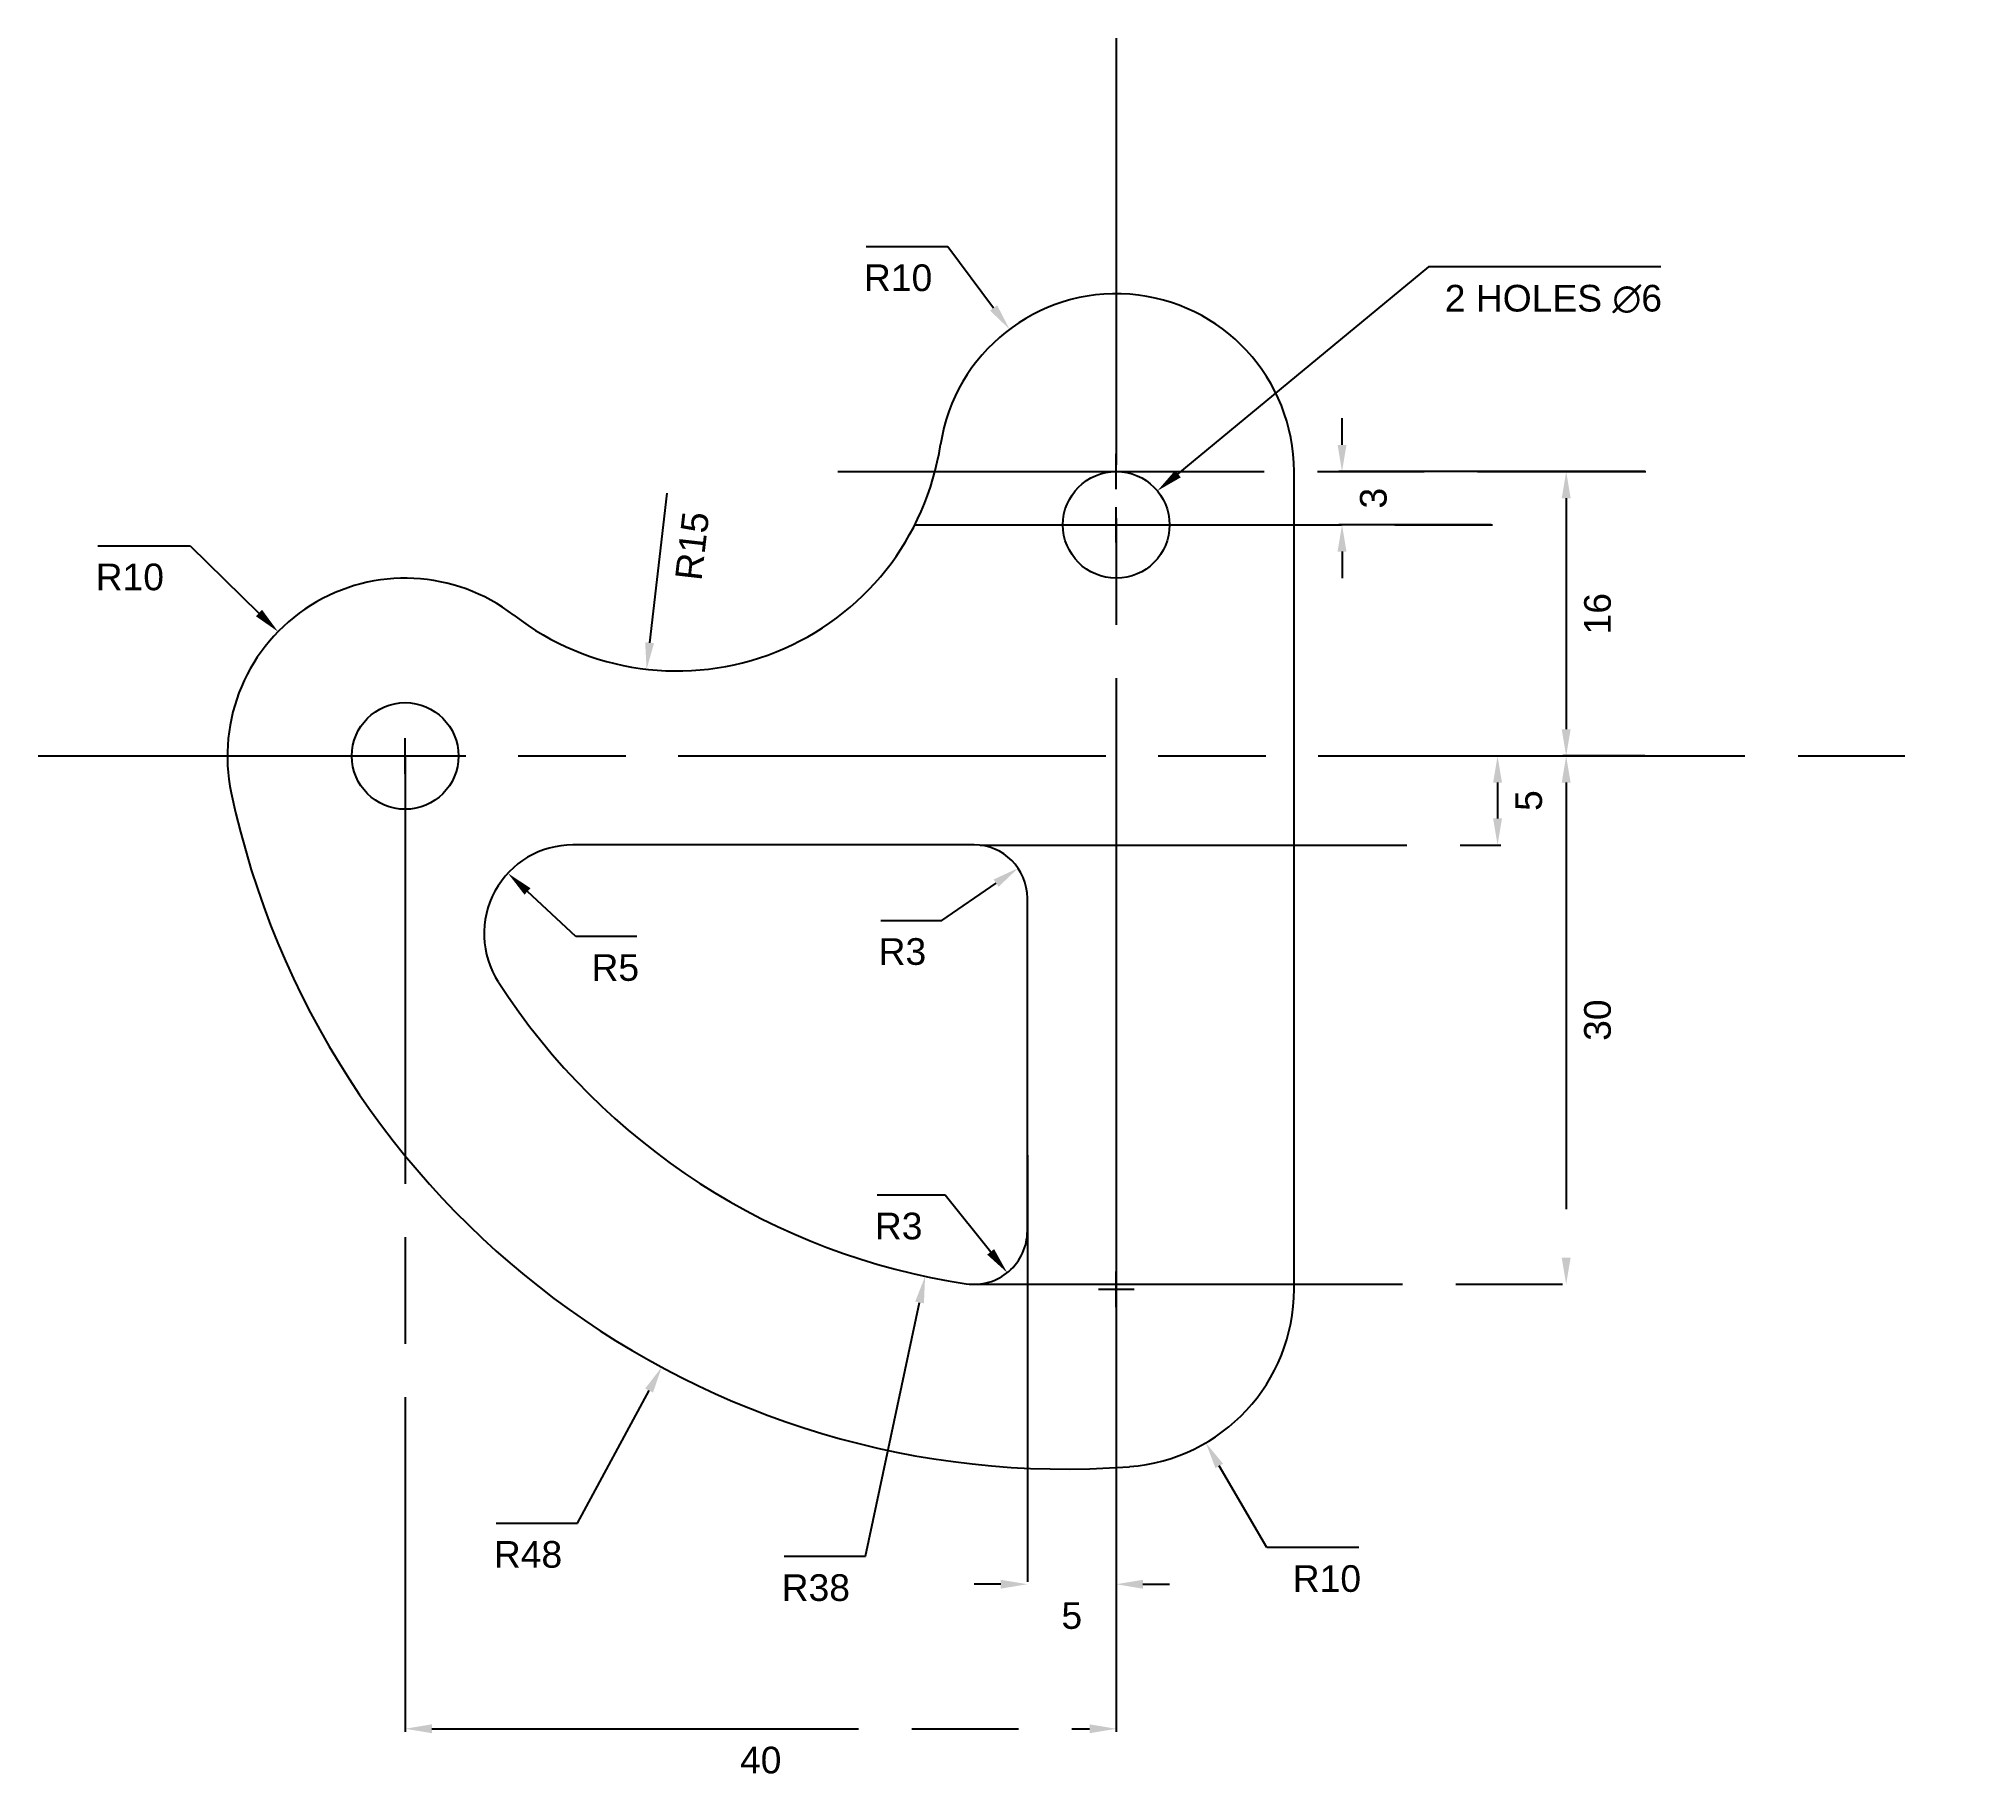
# Model space of a CAD drawing. Header units: millimetres. Extents: x 9 to 117, y 3 to 100.
import ezdxf

# ---------------------------------------------------------------- set-up
doc = ezdxf.new("R2010")
doc.units = ezdxf.units.MM
doc.header["$MEASUREMENT"] = 0
doc.linetypes.add('ACAD_ISO08W100', pattern=[36, 24, -3, 6, -3])
doc.styles.get("Standard").update_dxf_attribs({"font": 'arial.ttf'})
doc.dimstyles.get("Standard").update_dxf_attribs({"dimtxt": 1.5, "dimasz": 1.5, "dimexe": 0.18, "dimexo": 0.0625, "dimgap": 1, "dimtad": 4, "dimtoh": 1, "dimdec": 0, "dimzin": 4, "dimdsep": 46, "dimtxsty": 'Standard', "dimcen": 1, "dimadec": 0, "dimazin": 0, "dimtfac": 1, "dimtdec": 0, "dimtofl": 0, "dimtmove": 0, "dimatfit": 3, "dimfxl": 1, "dimtolj": 1, "dimtzin": 0, "dimarcsym": 0})
doc.dimstyles.new('Standard 2', dxfattribs={"dimtxt": 1.5, "dimasz": 1.5, "dimexe": 0.18, "dimexo": 0.0625, "dimgap": 1, "dimtad": 4, "dimtoh": 1, "dimdec": 0, "dimzin": 4, "dimdsep": 46, "dimtxsty": 'Standard', "dimcen": 0, "dimadec": 0, "dimazin": 0, "dimtfac": 1, "dimtdec": 0, "dimtofl": 0, "dimtmove": 0, "dimatfit": 3, "dimfxl": 1, "dimtolj": 1, "dimtzin": 0, "dimarcsym": 0})

# ---------------------------------------------------------------- blocks, each defined once
blk = doc.blocks.new('*D1')
at = {"color": 0, "linetype": 'ACAD_ISO08W100', "lineweight": -2, "transparency": 16777216}
for p, q in [((12.72, 71.82), (17.9, 71.82)), ((17.9, 71.82), (21.77, 68.04)), ((30, 59), (30, 61)), ((29, 60), (31, 60))]:
    blk.add_line(p, q, dxfattribs=at)
at = {"color": 0, "linetype": 'ACAD_ISO08W100', "transparency": 16777216}
blk.add_solid([(21.95, 68.22), (21.6, 67.86), (22.85, 66.99)], dxfattribs=at)
at = {"layer": 'Defpoints', "color": 0, "linetype": 'ACAD_ISO08W100', "transparency": 16777216}
for p in [(22.85, 66.99), (30, 60)]:
    blk.add_point(p, dxfattribs=at)
at = {"color": 0, "linetype": 'ACAD_ISO08W100', "transparency": 16777216, "insert": (14.51, 70.06), "char_height": 1.5, "attachment_point": 5}
blk.add_mtext('\\A1;R10', dxfattribs=at)
blk = doc.blocks.new('*D3')
at = {"color": 0, "linetype": 'ACAD_ISO08W100', "lineweight": -2, "transparency": 16777216}
blk.add_line((44.71, 74.79), (43.75, 66.37), dxfattribs=at)
at = {"color": 0, "linetype": 'ACAD_ISO08W100', "transparency": 16777216}
blk.add_solid([(43.5, 66.4), (44, 66.34), (43.58, 64.88)], dxfattribs=at)
at = {"layer": 'Defpoints', "color": 0, "linetype": 'ACAD_ISO08W100', "transparency": 16777216}
for p in [(45.29, 79.78), (43.58, 64.88)]:
    blk.add_point(p, dxfattribs=at)
at = {"color": 0, "linetype": 'ACAD_ISO08W100', "transparency": 16777216, "insert": (46.15, 71.81), "char_height": 1.5, "attachment_point": 5, "rotation": 83.4483}
blk.add_mtext('\\A1;R15', dxfattribs=at)
blk = doc.blocks.new('*D4')
at = {"color": 0, "linetype": 'ACAD_ISO08W100', "lineweight": -2, "transparency": 16777216}
for p, q in [((55.94, 88.65), (60.52, 88.65)), ((60.52, 88.65), (63.1, 85.2)), ((70, 75), (70, 77)), ((69, 76), (71, 76))]:
    blk.add_line(p, q, dxfattribs=at)
at = {"color": 0, "linetype": 'ACAD_ISO08W100', "transparency": 16777216}
blk.add_solid([(63.3, 85.35), (62.9, 85.05), (64, 84)], dxfattribs=at)
at = {"layer": 'Defpoints', "color": 0, "linetype": 'ACAD_ISO08W100', "transparency": 16777216}
for p in [(64, 84), (70, 76)]:
    blk.add_point(p, dxfattribs=at)
at = {"color": 0, "linetype": 'ACAD_ISO08W100', "transparency": 16777216, "insert": (57.73, 86.89), "char_height": 1.5, "attachment_point": 5}
blk.add_mtext('\\A1;R10', dxfattribs=at)
blk = doc.blocks.new('*D5')
at = {"color": 0, "linetype": 'ACAD_ISO08W100', "lineweight": -2, "transparency": 16777216}
for p, q in [((70, 29), (70, 31)), ((69, 30), (71, 30)), ((78.47, 15.48), (75.79, 20.07)), ((83.64, 15.48), (78.47, 15.48))]:
    blk.add_line(p, q, dxfattribs=at)
at = {"color": 0, "linetype": 'ACAD_ISO08W100', "transparency": 16777216}
blk.add_solid([(76.01, 20.19), (75.58, 19.94), (75.04, 21.36)], dxfattribs=at)
at = {"layer": 'Defpoints', "color": 0, "linetype": 'ACAD_ISO08W100', "transparency": 16777216}
for p in [(70, 30), (75.04, 21.36)]:
    blk.add_point(p, dxfattribs=at)
at = {"color": 0, "linetype": 'ACAD_ISO08W100', "transparency": 16777216, "insert": (81.85, 13.72), "char_height": 1.5, "attachment_point": 5}
blk.add_mtext('\\A1;R10', dxfattribs=at)
blk = doc.blocks.new('*D6')
at = {"color": 0, "linetype": 'ACAD_ISO08W100', "lineweight": -2, "transparency": 16777216}
for p, q in [((60.18, 50.75), (63.24, 52.85)), ((56.76, 50.75), (60.18, 50.75))]:
    blk.add_line(p, q, dxfattribs=at)
at = {"color": 0, "linetype": 'ACAD_ISO08W100', "transparency": 16777216}
blk.add_solid([(63.1, 53.05), (63.38, 52.64), (64.48, 53.69)], dxfattribs=at)
at = {"layer": 'Defpoints', "color": 0, "linetype": 'ACAD_ISO08W100', "transparency": 16777216}
for p in [(64.48, 53.69), (62, 52)]:
    blk.add_point(p, dxfattribs=at)
at = {"color": 0, "linetype": 'ACAD_ISO08W100', "transparency": 16777216, "insert": (57.97, 48.99), "char_height": 1.5, "attachment_point": 5}
blk.add_mtext('\\A1;R3', dxfattribs=at)
blk = doc.blocks.new('*D7')
at = {"color": 0, "linetype": 'ACAD_ISO08W100', "lineweight": -2, "transparency": 16777216}
for p, q in [((56.55, 35.32), (60.37, 35.32)), ((60.37, 35.32), (62.94, 32.11))]:
    blk.add_line(p, q, dxfattribs=at)
at = {"color": 0, "linetype": 'ACAD_ISO08W100', "transparency": 16777216}
blk.add_solid([(63.13, 32.26), (62.74, 31.95), (63.87, 30.93)], dxfattribs=at)
at = {"layer": 'Defpoints', "color": 0, "linetype": 'ACAD_ISO08W100', "transparency": 16777216}
for p in [(62, 33.28), (63.87, 30.93)]:
    blk.add_point(p, dxfattribs=at)
at = {"color": 0, "linetype": 'ACAD_ISO08W100', "transparency": 16777216, "insert": (57.76, 33.55), "char_height": 1.5, "attachment_point": 5}
blk.add_mtext('\\A1;R3', dxfattribs=at)
blk = doc.blocks.new('*D8')
at = {"color": 0, "linetype": 'ACAD_ISO08W100', "lineweight": -2, "transparency": 16777216}
for p, q in [((39.6, 49.85), (36.88, 52.38)), ((43.03, 49.85), (39.6, 49.85))]:
    blk.add_line(p, q, dxfattribs=at)
at = {"color": 0, "linetype": 'ACAD_ISO08W100', "transparency": 16777216}
blk.add_solid([(37.05, 52.56), (36.71, 52.2), (35.78, 53.4)], dxfattribs=at)
at = {"layer": 'Defpoints', "color": 0, "linetype": 'ACAD_ISO08W100', "transparency": 16777216}
for p in [(35.78, 53.4), (39.44, 50)]:
    blk.add_point(p, dxfattribs=at)
at = {"color": 0, "linetype": 'ACAD_ISO08W100', "transparency": 16777216, "insert": (41.82, 48.09), "char_height": 1.5, "attachment_point": 5}
blk.add_mtext('\\A1;R5', dxfattribs=at)
blk = doc.blocks.new('*D9')
at = {"color": 0, "linetype": 'ACAD_ISO08W100', "lineweight": -2, "transparency": 16777216}
for p, q in [((39.7, 16.84), (43.72, 24.3)), ((35.11, 16.84), (39.7, 16.84))]:
    blk.add_line(p, q, dxfattribs=at)
at = {"color": 0, "linetype": 'ACAD_ISO08W100', "transparency": 16777216}
blk.add_solid([(43.5, 24.42), (43.94, 24.19), (44.43, 25.62)], dxfattribs=at)
at = {"layer": 'Defpoints', "color": 0, "linetype": 'ACAD_ISO08W100', "transparency": 16777216}
for p in [(67.17, 67.89), (44.43, 25.62)]:
    blk.add_point(p, dxfattribs=at)
at = {"color": 0, "linetype": 'ACAD_ISO08W100', "transparency": 16777216, "insert": (36.91, 15.08), "char_height": 1.5, "attachment_point": 5}
blk.add_mtext('\\A1;R48', dxfattribs=at)
blk = doc.blocks.new('*D10')
at = {"color": 0, "linetype": 'ACAD_ISO08W100', "lineweight": -2, "transparency": 16777216}
for p, q in [((55.9, 14.98), (58.94, 29.26)), ((51.31, 14.98), (55.9, 14.98))]:
    blk.add_line(p, q, dxfattribs=at)
at = {"color": 0, "linetype": 'ACAD_ISO08W100', "transparency": 16777216}
blk.add_solid([(58.69, 29.31), (59.18, 29.21), (59.25, 30.73)], dxfattribs=at)
at = {"layer": 'Defpoints', "color": 0, "linetype": 'ACAD_ISO08W100', "transparency": 16777216}
for p in [(67.17, 67.89), (59.25, 30.73)]:
    blk.add_point(p, dxfattribs=at)
at = {"color": 0, "linetype": 'ACAD_ISO08W100', "transparency": 16777216, "insert": (53.1, 13.21), "char_height": 1.5, "attachment_point": 5}
blk.add_mtext('\\A1;R38', dxfattribs=at)
blk = doc.blocks.new('*D11')
at = {"color": 0, "linetype": 'ACAD_ISO08W100', "lineweight": -2, "transparency": 16777216}
for p, q in [((82.7, 77.5), (82.7, 79)), ((99.73, 76), (82.52, 76)), ((91.09, 73), (82.52, 73)), ((82.7, 71.5), (82.7, 70))]:
    blk.add_line(p, q, dxfattribs=at)
at = {"color": 0, "linetype": 'ACAD_ISO08W100', "transparency": 16777216}
for points in [[(82.45, 77.5), (82.95, 77.5), (82.7, 76)], [(82.45, 71.5), (82.95, 71.5), (82.7, 73)]]:
    blk.add_solid(points, dxfattribs=at)
at = {"layer": 'Defpoints', "color": 0, "linetype": 'ACAD_ISO08W100', "transparency": 16777216}
for p in [(99.79, 76), (82.7, 73), (91.16, 73)]:
    blk.add_point(p, dxfattribs=at)
at = {"color": 0, "linetype": 'ACAD_ISO08W100', "transparency": 16777216, "insert": (84.47, 74.5), "char_height": 1.5, "attachment_point": 5, "rotation": 90}
blk.add_mtext('\\A1;3', dxfattribs=at)
blk = doc.blocks.new('*D12')
at = {"color": 0, "linetype": 'ACAD_ISO08W100', "lineweight": -2, "transparency": 16777216}
for p, q in [((99.73, 76), (95.13, 76)), ((95.31, 74.5), (95.31, 61.5)), ((99.73, 60), (95.13, 60))]:
    blk.add_line(p, q, dxfattribs=at)
at = {"color": 0, "linetype": 'ACAD_ISO08W100', "transparency": 16777216}
for points in [[(95.06, 74.5), (95.56, 74.5), (95.31, 76)], [(95.06, 61.5), (95.56, 61.5), (95.31, 60)]]:
    blk.add_solid(points, dxfattribs=at)
at = {"layer": 'Defpoints', "color": 0, "linetype": 'ACAD_ISO08W100', "transparency": 16777216}
for p in [(99.79, 76), (95.31, 60), (99.79, 60)]:
    blk.add_point(p, dxfattribs=at)
at = {"color": 0, "linetype": 'ACAD_ISO08W100', "transparency": 16777216, "insert": (97.08, 68), "char_height": 1.5, "attachment_point": 5, "rotation": 90}
blk.add_mtext('\\A1;16', dxfattribs=at)
blk = doc.blocks.new('*D13')
at = {"color": 0, "linetype": 'ACAD_ISO08W100', "lineweight": -2, "transparency": 16777216}
for p, q in [((30, 59.94), (30, 5.1)), ((70, 59.94), (70, 5.1)), ((31.5, 5.28), (68.5, 5.28))]:
    blk.add_line(p, q, dxfattribs=at)
at = {"color": 0, "linetype": 'ACAD_ISO08W100', "transparency": 16777216}
for points in [[(31.5, 5.53), (31.5, 5.03), (30, 5.28)], [(68.5, 5.53), (68.5, 5.03), (70, 5.28)]]:
    blk.add_solid(points, dxfattribs=at)
at = {"layer": 'Defpoints', "color": 0, "linetype": 'ACAD_ISO08W100', "transparency": 16777216}
for p in [(30, 60), (70, 60), (70, 5.28)]:
    blk.add_point(p, dxfattribs=at)
at = {"color": 0, "linetype": 'ACAD_ISO08W100', "transparency": 16777216, "insert": (50, 3.51), "char_height": 1.5, "attachment_point": 5}
blk.add_mtext('\\A1;40', dxfattribs=at)
blk = doc.blocks.new('*D14')
at = {"color": 0, "linetype": 'ACAD_ISO08W100', "lineweight": -2, "transparency": 16777216}
for p, q in [((65, 37.54), (65, 13.23)), ((70, 37.54), (70, 13.23)), ((63.5, 13.41), (62, 13.41)), ((71.5, 13.41), (73, 13.41))]:
    blk.add_line(p, q, dxfattribs=at)
at = {"color": 0, "linetype": 'ACAD_ISO08W100', "transparency": 16777216}
for points in [[(63.5, 13.66), (63.5, 13.16), (65, 13.41)], [(71.5, 13.66), (71.5, 13.16), (70, 13.41)]]:
    blk.add_solid(points, dxfattribs=at)
at = {"layer": 'Defpoints', "color": 0, "linetype": 'ACAD_ISO08W100', "transparency": 16777216}
for p in [(65, 37.6), (70, 37.6), (70, 13.41)]:
    blk.add_point(p, dxfattribs=at)
at = {"color": 0, "linetype": 'ACAD_ISO08W100', "transparency": 16777216, "insert": (67.5, 11.64), "char_height": 1.5, "attachment_point": 5}
blk.add_mtext('\\A1;5', dxfattribs=at)
blk = doc.blocks.new('*D15')
at = {"color": 0, "linetype": 'ACAD_ISO08W100', "lineweight": -2, "transparency": 16777216}
for p, q in [((9.42, 60), (91.63, 60)), ((91.45, 58.5), (91.45, 56.49)), ((62.35, 54.99), (91.63, 54.99))]:
    blk.add_line(p, q, dxfattribs=at)
at = {"color": 0, "linetype": 'ACAD_ISO08W100', "transparency": 16777216}
for points in [[(91.2, 58.5), (91.7, 58.5), (91.45, 60)], [(91.2, 56.49), (91.7, 56.49), (91.45, 54.99)]]:
    blk.add_solid(points, dxfattribs=at)
at = {"layer": 'Defpoints', "color": 0, "linetype": 'ACAD_ISO08W100', "transparency": 16777216}
for p in [(9.36, 60), (62.28, 54.99), (91.45, 54.99)]:
    blk.add_point(p, dxfattribs=at)
at = {"color": 0, "linetype": 'ACAD_ISO08W100', "transparency": 16777216, "insert": (93.21, 57.49), "char_height": 1.5, "attachment_point": 5, "rotation": 90}
blk.add_mtext('\\A1;5', dxfattribs=at)
blk = doc.blocks.new('*D16')
at = {"color": 0, "linetype": 'ACAD_ISO08W100', "lineweight": -2, "transparency": 16777216}
for p, q in [((9.42, 60), (95.49, 60)), ((95.31, 58.5), (95.31, 31.78)), ((62.1, 30.28), (95.49, 30.28))]:
    blk.add_line(p, q, dxfattribs=at)
at = {"color": 0, "linetype": 'ACAD_ISO08W100', "transparency": 16777216}
for points in [[(95.06, 58.5), (95.56, 58.5), (95.31, 60)], [(95.06, 31.78), (95.56, 31.78), (95.31, 30.28)]]:
    blk.add_solid(points, dxfattribs=at)
at = {"layer": 'Defpoints', "color": 0, "linetype": 'ACAD_ISO08W100', "transparency": 16777216}
for p in [(9.36, 60), (62.04, 30.28), (95.31, 30.28)]:
    blk.add_point(p, dxfattribs=at)
at = {"color": 0, "linetype": 'ACAD_ISO08W100', "transparency": 16777216, "insert": (97.08, 45.14), "char_height": 1.5, "attachment_point": 5, "rotation": 90}
blk.add_mtext('\\A1;30', dxfattribs=at)
blk = doc.blocks.new('*D17')
at = {"color": 0, "linetype": 'ACAD_ISO08W100', "lineweight": -2, "transparency": 16777216}
for p, q in [((87.56, 87.51), (73.47, 75.87)), ((100.63, 87.51), (87.56, 87.51)), ((70, 72), (70, 74)), ((69, 73), (71, 73))]:
    blk.add_line(p, q, dxfattribs=at)
at = {"color": 0, "linetype": 'ACAD_ISO08W100', "transparency": 16777216}
blk.add_solid([(73.31, 76.06), (73.63, 75.67), (72.31, 74.91)], dxfattribs=at)
at = {"layer": 'Defpoints', "color": 0, "linetype": 'ACAD_ISO08W100', "transparency": 16777216}
for p in [(72.31, 74.91), (67.69, 71.09)]:
    blk.add_point(p, dxfattribs=at)
at = {"color": 0, "linetype": 'ACAD_ISO08W100', "transparency": 16777216, "insert": (94.59, 85.7), "char_height": 1.5, "attachment_point": 5}
blk.add_mtext('\\A1;2 HOLES ∅6', dxfattribs=at)

msp = doc.modelspace()

# ---------------------------------------------------------------- linework, layer by layer
at = {"linetype": 'ACAD_ISO08W100'}
for p, q in [((70, 100.37), (70, 5.28)), ((54.33, 76), (99.79, 76)), ((58.67, 73), (91.16, 73)), ((9.36, 60), (117.05, 60)), ((62, 55), (39.44, 55)), ((65, 33), (65, 52))]:
    msp.add_line(p, q, dxfattribs=at)
msp.add_line((80, 30), (80, 76))
for centre in [(70, 73), (30, 60)]:
    msp.add_circle(centre, 3)
for centre, radius, start, end in [((70, 76), 10, 0, 171.3011), ((45.29, 79.78), 15, 232.3017, 351.3011), ((30, 60), 10, 52.3017, 191.9906), ((67.17, 67.89), 48, 191.9906, 274.2696), ((67.17, 67.89), 38, 212.8375, 261.504), ((70, 30), 10, 274.2696, 0)]:
    msp.add_arc(centre, radius, start, end)
for centre, radius, start, end in [((39.44, 50), 5, 90, 212.8375), ((62, 52), 3, 0, 90), ((62, 33.28), 3, 261.504, 0)]:
    msp.add_arc(centre, radius, start, end, dxfattribs=at)

# ---------------------------------------------------------------- dimensions: what is measured, and where the dimension line sits
for center, mpoint, dimstyle, picture, middle in [((70, 76), (64, 84), 'Standard', '*D4', (57.73, 88.65)), ((45.29, 79.78), (43.58, 64.88), 'Standard', '*D3', (44.4, 72.01)), ((30, 60), (22.85, 66.99), 'Standard', '*D1', (14.51, 71.82)), ((67.17, 67.89), (44.43, 25.62), 'Standard 2', '*D9', (36.91, 16.84)), ((67.17, 67.89), (59.25, 30.73), 'Standard 2', '*D10', (53.1, 14.98)), ((39.44, 50), (35.78, 53.4), 'Standard', '*D8', (41.82, 49.85)), ((62, 52), (64.48, 53.69), 'Standard', '*D6', (57.97, 50.75)), ((62, 33.28), (63.87, 30.93), 'Standard', '*D7', (57.76, 35.32)), ((70, 30), (75.04, 21.36), 'Standard', '*D5', (81.85, 15.48))]:
    dim = msp.add_radius_dim(center=center, mpoint=mpoint, dimstyle=dimstyle, dxfattribs=at)
    dim.commit()
    dim.dimension.update_dxf_attribs({"geometry": picture, "text_midpoint": middle, "dimtype": 164})
dim = msp.add_diameter_dim_2p(p1=(67.69, 71.09), p2=(72.31, 74.91), text='2 HOLES <>', dimstyle='Standard', dxfattribs=at)
dim.commit()
dim.dimension.update_dxf_attribs({"geometry": '*D17', "text_midpoint": (94.59, 87.51), "dimtype": 163})
for base, p1, p2, picture, middle in [((82.7, 73), (99.79, 76), (91.16, 73), '*D11', (84.47, 74.5)), ((95.31, 60), (99.79, 76), (99.79, 60), '*D12', (97.08, 68)), ((95.31, 30.28), (9.36, 60), (62.04, 30.28), '*D16', (97.08, 45.14))]:
    dim = msp.add_linear_dim(base=base, p1=p1, p2=p2, angle=90, dimstyle='Standard', dxfattribs=at)
    dim.commit()
    dim.dimension.update_dxf_attribs({"geometry": picture, "text_midpoint": middle})
dim = msp.add_linear_dim(base=(91.45, 54.99), p1=(9.36, 60), p2=(62.28, 54.99), angle=90, dimstyle='Standard', dxfattribs=at)
dim.commit()
dim.dimension.update_dxf_attribs({"geometry": '*D15', "text_midpoint": (91.45, 57.49), "dimtype": 160})
for base, p1, p2, picture, middle in [((70, 5.28), (30, 60), (70, 60), '*D13', (50, 3.51)), ((70, 13.41), (65, 37.6), (70, 37.6), '*D14', (67.5, 11.64))]:
    dim = msp.add_linear_dim(base=base, p1=p1, p2=p2, dimstyle='Standard', dxfattribs=at)
    dim.commit()
    dim.dimension.update_dxf_attribs({"geometry": picture, "text_midpoint": middle})

doc.saveas('drawing.dxf')
